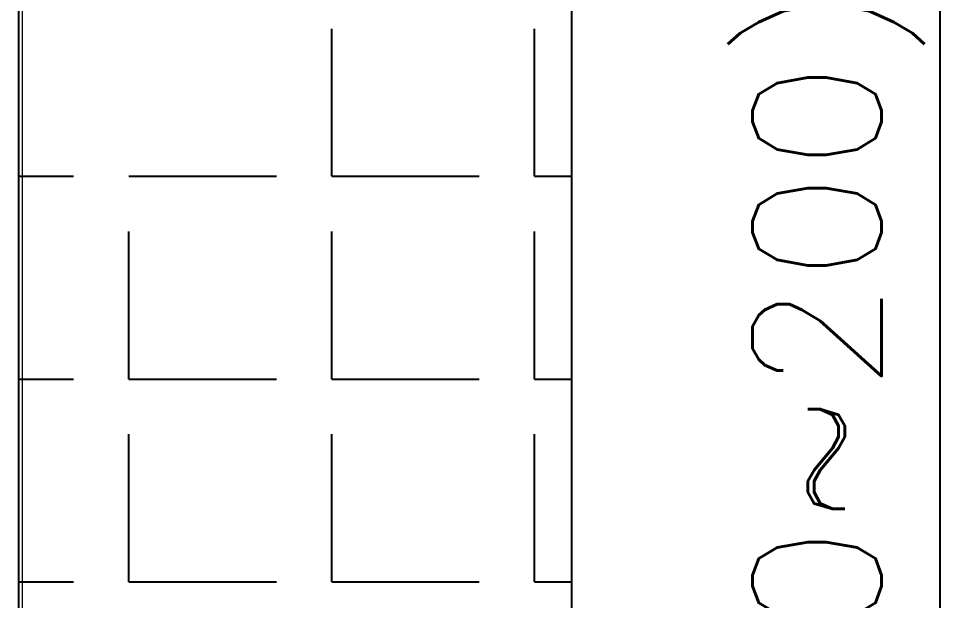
# Model space of a CAD drawing. Extents: x 1944 to 4044, y -46 to 2924.
# Drawn here: x 3692 to 3818.6, y 2417.1 to 2496 of the extents above; entities that cross this region are included whole.
import ezdxf

# ---------------------------------------------------------------- set-up
doc = ezdxf.new("R2010")
doc.units = 0
doc.header["$LTSCALE"] = 23.1
doc.layers.get('0').update_dxf_attribs({"linetype": 'CONTINUOUS'})
doc.layers.get('Defpoints').update_dxf_attribs({"linetype": 'CONTINUOUS'})
doc.layers.add('HT', color=3, linetype='CONTINUOUS')
doc.styles.get("Standard").update_dxf_attribs({"font": 'txt.shx', "bigfont": 'whgtxt.shx'})
doc.dimstyles.get("Standard").update_dxf_attribs({"dimtxt": 2.5, "dimasz": 0.18, "dimexe": 0.18, "dimexo": 0.0625, "dimgap": 0.09, "dimtad": 0, "dimtih": 1, "dimtoh": 1, "dimdec": 4, "dimzin": 0, "dimdsep": 46, "dimtxsty": 'Standard', "dimcen": 0.09, "dimadec": 0, "dimazin": 0, "dimtp": 0.001, "dimtm": 0.001, "dimtfac": 1, "dimtdec": 4, "dimtofl": 0, "dimtmove": 0, "dimatfit": 0, "dimfxl": 0, "dimtolj": 1, "dimtzin": 0, "dimarcsym": 0})

# ---------------------------------------------------------------- blocks, each defined once
blk = doc.blocks.new('A$C1841107C')
at = {"color": 7, "linetype": 'Continuous', "lineweight": 15}
blk.add_line((363.5, 515.65), (5, 515.65), dxfattribs=at)
blk = doc.blocks.new('*D93')
at = {"color": 2, "lineweight": -2, "transparency": 16777216}
for p, q in [((3772.22, 2538.2), (3817.94, 2538.2)), ((3816.94, 2344.35), (3816.94, 2528.2)), ((3772.22, 2334.35), (3817.94, 2334.35))]:
    blk.add_line(p, q, dxfattribs=at)
at = {"color": 2, "transparency": 16777216}
for points in [[(3815.27, 2528.2), (3818.61, 2528.2), (3816.94, 2538.2)], [(3815.27, 2344.35), (3818.61, 2344.35), (3816.94, 2334.35)]]:
    blk.add_solid(points, dxfattribs=at)
at = {"layer": 'Defpoints', "color": 0, "transparency": 16777216}
for p in [(3771.92, 2538.2), (3816.94, 2538.2), (3771.92, 2334.35)]:
    blk.add_point(p, dxfattribs=at)
at = {"color": 2, "transparency": 16777216, "insert": (3803.19, 2436.28), "char_height": 17.5, "attachment_point": 5, "rotation": 90}
blk.add_mtext('\\A1;(150~200)', dxfattribs=at)

msp = doc.modelspace()

# ---------------------------------------------------------------- linework, layer by layer
at = {"layer": 'HT', "ltscale": 0.5}
for p, q in [((3692.02, 675.84), (3692.02, 2763.82)), ((3767.02, 643.84), (3767.02, 2763.82)), ((3734.46, 2474.64), (3734.46, 2494.64)), ((3761.96, 2474.64), (3761.96, 2494.64)), ((3692.02, 2474.64), (3699.46, 2474.64)), ((3706.96, 2474.64), (3726.96, 2474.64)), ((3734.46, 2474.64), (3754.46, 2474.64)), ((3761.96, 2474.64), (3767.02, 2474.64)), ((3706.96, 2447.14), (3706.96, 2467.14)), ((3734.46, 2447.14), (3734.46, 2467.14)), ((3761.96, 2447.14), (3761.96, 2467.14)), ((3692.02, 2447.14), (3699.46, 2447.14)), ((3706.96, 2447.14), (3726.96, 2447.14)), ((3734.46, 2447.14), (3754.46, 2447.14)), ((3761.96, 2447.14), (3767.02, 2447.14)), ((3706.96, 2419.64), (3706.96, 2439.64)), ((3734.46, 2419.64), (3734.46, 2439.64)), ((3761.96, 2419.64), (3761.96, 2439.64)), ((3706.96, 2420.67), (3706.96, 2425.84)), ((3734.46, 2420.67), (3734.46, 2425.84)), ((3761.96, 2420.67), (3761.96, 2425.84)), ((3692.02, 2419.64), (3699.46, 2419.64)), ((3706.96, 2419.64), (3726.96, 2419.64)), ((3734.46, 2419.64), (3754.46, 2419.64)), ((3761.96, 2419.64), (3767.02, 2419.64))]:
    msp.add_line(p, q, dxfattribs=at)

# ---------------------------------------------------------------- block references
at = {"lineweight": 15, "rotation": 270}
msp.add_blockref('A$C1841107C', (3176.87, 2682.41), dxfattribs=at)

# ---------------------------------------------------------------- dimensions: what is measured, and where the dimension line sits
dim = msp.add_linear_dim(base=(3816.94, 2538.2), p1=(3771.92, 2334.35), p2=(3771.92, 2538.2), angle=90, text='(150~200)', dimstyle='Standard', override={"dimtxt": 17.5, "dimasz": 10, "dimexe": 1, "dimexo": 0.3, "dimgap": 5, "dimtad": 1, "dimtih": 0, "dimtoh": 0, "dimdec": 1, "dimzin": 8, "dimcen": 0, "dimclrd": 2, "dimclre": 2, "dimclrt": 2, "dimazin": 2, "dimtp": 0.1, "dimtm": 0, "dimtfac": 0.5, "dimtdec": 1, "dimatfit": 3, "dimfxl": 2.5, "dimarcsym": 1})
dim.commit()
dim.dimension.update_dxf_attribs({"geometry": '*D93', "text_midpoint": (3803.19, 2436.28)})

doc.saveas('drawing.dxf')
